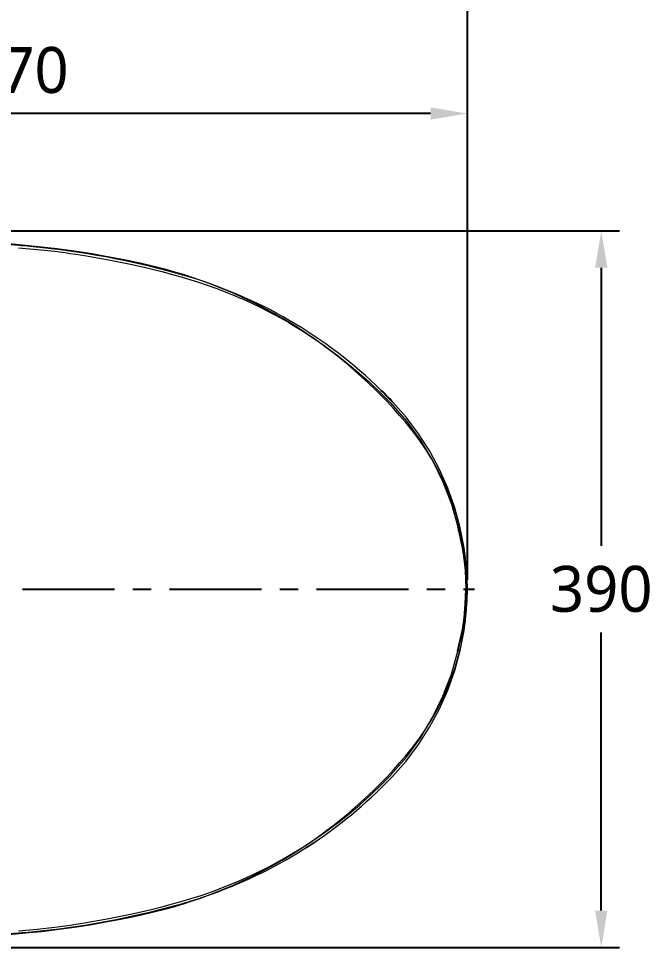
# Model space of a CAD drawing. Extents: x 2734 to 5638, y -143 to 2294.
# Drawn here: x 3383 to 3729, y 1361 to 1867 of the extents above; entities that cross this region are included whole.
import ezdxf

# ---------------------------------------------------------------- set-up
doc = ezdxf.new("R2010")
doc.units = 0
doc.header["$LTSCALE"] = 20
doc.header["$MEASUREMENT"] = 0
doc.linetypes.add('CENTER', pattern=[2, 1.25, -0.25, 0.25, -0.25])
doc.layers.get('0').update_dxf_attribs({"linetype": 'CONTINUOUS'})
doc.layers.get('DEFPOINTS').update_dxf_attribs({"linetype": 'CONTINUOUS'})
doc.layers.add('3', color=3, linetype='CONTINUOUS')
doc.layers.add('CENTER', color=2, linetype='CENTER')
doc.styles.get("Standard").update_dxf_attribs({"font": 'NanumGothic.ttf'})
doc.dimstyles.get("Standard").update_dxf_attribs({"dimtxt": 2.5, "dimasz": 2, "dimexe": 2, "dimexo": 1, "dimgap": 1.5, "dimtad": 1, "dimdec": 0, "dimlfac": 10, "dimrnd": 0.5, "dimzin": 0, "dimdsep": 46, "dimtxsty": 'Standard', "dimcen": 0, "dimclrt": 2, "dimadec": 0, "dimazin": 0, "dimtfac": 1, "dimtdec": 0, "dimtmove": 0, "dimatfit": 3, "dimfxl": 0, "dimtolj": 1, "dimtzin": 0, "dimarcsym": 0})

# ---------------------------------------------------------------- blocks, each defined once
blk = doc.blocks.new('*D10')
at = {"color": 3, "lineweight": -2, "ltscale": 10}
for p, q in [((3002.46, 1757.02), (3002.46, 1899.16)), ((3627.46, 1561.05), (3627.46, 1899.16)), ((3022.46, 1889.16), (3607.46, 1889.16))]:
    blk.add_line(p, q, dxfattribs=at)
at = {"color": 3, "ltscale": 10}
for points in [[(3022.46, 1892.49), (3022.46, 1885.83), (3002.46, 1889.16)], [(3607.46, 1892.49), (3607.46, 1885.83), (3627.46, 1889.16)]]:
    blk.add_solid(points, dxfattribs=at)
at = {"layer": 'DEFPOINTS', "color": 0, "ltscale": 10}
for p in [(3627.46, 1889.16), (3002.46, 1752.02), (3627.46, 1556.05)]:
    blk.add_point(p, dxfattribs=at)
at = {"color": 2, "ltscale": 10, "insert": (3309.96, 1912.77), "char_height": 25, "attachment_point": 5}
blk.add_mtext('\\A1;625', dxfattribs=at)
blk = doc.blocks.new('*D11')
at = {"layer": '3', "color": 3, "lineweight": -2}
for p, q in [((3157.46, 1631.05), (3157.46, 1824.95)), ((3627.46, 1561.05), (3627.46, 1824.95)), ((3607.46, 1814.95), (3177.46, 1814.95))]:
    blk.add_line(p, q, dxfattribs=at)
at = {"layer": '3', "color": 3}
for points in [[(3177.46, 1818.29), (3177.46, 1811.62), (3157.46, 1814.95)], [(3607.46, 1818.29), (3607.46, 1811.62), (3627.46, 1814.95)]]:
    blk.add_solid(points, dxfattribs=at)
at = {"layer": 'DEFPOINTS', "color": 0}
for p in [(3157.46, 1814.95), (3157.46, 1626.05), (3627.46, 1556.05)]:
    blk.add_point(p, dxfattribs=at)
at = {"layer": '3', "color": 2, "insert": (3382.46, 1838.47), "char_height": 25, "attachment_point": 5}
blk.add_mtext('\\A1;470', dxfattribs=at)
blk = doc.blocks.new('*D47')
at = {"layer": '3', "color": 3, "lineweight": -2}
for p, q in [((3127.53, 1751.05), (3710.37, 1751.05)), ((3700.37, 1731.05), (3700.37, 1579.68)), ((3700.37, 1381.05), (3700.37, 1532.42)), ((3127.53, 1361.05), (3710.37, 1361.05))]:
    blk.add_line(p, q, dxfattribs=at)
at = {"layer": '3', "color": 3}
for points in [[(3697.03, 1731.05), (3703.7, 1731.05), (3700.37, 1751.05)], [(3697.03, 1381.05), (3703.7, 1381.05), (3700.37, 1361.05)]]:
    blk.add_solid(points, dxfattribs=at)
at = {"layer": 'DEFPOINTS', "color": 0}
for p in [(3122.53, 1751.05), (3122.53, 1361.05), (3700.37, 1361.05)]:
    blk.add_point(p, dxfattribs=at)
at = {"layer": '3', "color": 2, "insert": (3700.37, 1556.05), "char_height": 25, "attachment_point": 5}
blk.add_mtext('\\A1;390', dxfattribs=at)

msp = doc.modelspace()

# ---------------------------------------------------------------- linework, layer by layer
at = {"color": 2, "linetype": 'Continuous', "lineweight": 0}
for points in [[(3383.13094, 1741.9267), (3393.26671, 1741.01603), (3402.79697, 1739.95007), (3405.66708, 1739.58901), (3408.47737, 1739.21743), (3411.22788, 1738.83643), (3414.34116, 1738.38442), (3418.98697, 1737.66882), (3432.30497, 1735.34256), (3434.97343, 1734.82707), (3437.62856, 1734.29765), (3440.39301, 1733.72891), (3443.97725, 1732.96479), (3449.7832, 1731.66269), (3454.62523, 1730.51557), (3461.03472, 1728.91075), (3466.86141, 1727.3657), (3472.11017, 1725.90296)], [(3383.13094, 1741.9267), (3393.26671, 1741.01603), (3402.79697, 1739.95007), (3405.66708, 1739.58901), (3408.47737, 1739.21743), (3411.22788, 1738.83643), (3414.34116, 1738.38442), (3418.98697, 1737.66882), (3432.30497, 1735.34256), (3434.97343, 1734.82707), (3437.62856, 1734.29765), (3440.39301, 1733.72891), (3443.97725, 1732.96479), (3449.7832, 1731.66269), (3454.62523, 1730.51557), (3461.03472, 1728.91075), (3466.86141, 1727.3657), (3472.11017, 1725.90296)], [(3472.11017, 1725.90296), (3481.08801, 1723.16231), (3490.52583, 1719.88165), (3499.18138, 1716.49826), (3500.33748, 1716.01836), (3501.49859, 1715.5296), (3502.66463, 1715.0319), (3503.83554, 1714.52516), (3505.01122, 1714.00927), (3506.19161, 1713.48414), (3510.06986, 1711.70751), (3514.95958, 1709.35312), (3520.82593, 1706.35473), (3523.01351, 1705.18667), (3525.30473, 1703.93344), (3527.6974, 1702.59161), (3530.18913, 1701.15758), (3532.77737, 1699.62764), (3535.45935, 1697.99798), (3538.23211, 1696.26464), (3548.69914, 1689.25488), (3558.07355, 1682.30226), (3566.41154, 1675.52482), (3573.77232, 1669.02666), (3580.21604, 1662.89864), (3585.80194, 1657.21938)], [(3472.11017, 1725.90296), (3481.08801, 1723.16231), (3490.52583, 1719.88165), (3499.18138, 1716.49826), (3500.33748, 1716.01836), (3501.49859, 1715.5296), (3502.66463, 1715.0319), (3503.83554, 1714.52516), (3505.01122, 1714.00927), (3506.19161, 1713.48414), (3510.06986, 1711.70751), (3514.95958, 1709.35312), (3520.82593, 1706.35473), (3523.01351, 1705.18667), (3525.30473, 1703.93344), (3527.6974, 1702.59161), (3530.18913, 1701.15758), (3532.77737, 1699.62764), (3535.45935, 1697.99798), (3538.23211, 1696.26464), (3548.69914, 1689.25488), (3558.07355, 1682.30226), (3566.41154, 1675.52482), (3573.77232, 1669.02666), (3580.21604, 1662.89864), (3585.80194, 1657.21938)], [(3585.80161, 1657.21907), (3594.28498, 1647.49304), (3601.8802, 1637.05867), (3608.52841, 1625.99682), (3614.17811, 1614.39319), (3618.78552, 1602.33769), (3622.31494, 1589.92373)], [(3585.80161, 1657.21907), (3594.28498, 1647.49304), (3601.8802, 1637.05867), (3608.52841, 1625.99682), (3614.17811, 1614.39319), (3618.78552, 1602.33769), (3622.31494, 1589.92373)], [(3586.62252, 1454.07917), (3594.07138, 1462.51174), (3600.85718, 1471.48651), (3606.9406, 1480.95149), (3612.28638, 1490.85181), (3616.86354, 1501.1301), (3620.64555, 1511.7268), (3623.6105, 1522.5805), (3625.74121, 1533.62829), (3627.02532, 1544.80616), (3627.45539, 1556.04932), (3627.02894, 1567.29262), (3625.74844, 1578.47091), (3623.62129, 1589.51939), (3620.65984, 1600.37404), (3616.88125, 1610.97196), (3612.30741, 1621.25173), (3606.96482, 1631.15377), (3600.88446, 1640.62071), (3594.10155, 1649.59767), (3586.65541, 1658.03264)], [(3586.62252, 1454.07917), (3594.07138, 1462.51174), (3600.85718, 1471.48651), (3606.9406, 1480.95149), (3612.28638, 1490.85181), (3616.86354, 1501.1301), (3620.64555, 1511.7268), (3623.6105, 1522.5805), (3625.74121, 1533.62829), (3627.02532, 1544.80616), (3627.45539, 1556.04932), (3627.02894, 1567.29262), (3625.74844, 1578.47091), (3623.62129, 1589.51939), (3620.65984, 1600.37404), (3616.88125, 1610.97196), (3612.30741, 1621.25173), (3606.96482, 1631.15377), (3600.88446, 1640.62071), (3594.10155, 1649.59767), (3586.65541, 1658.03264)], [(3623.81401, 1583.46841), (3624.62594, 1579.59947), (3625.34238, 1575.42663), (3625.94333, 1570.92935), (3626.38917, 1566.28315), (3626.68027, 1561.28043), (3626.78176, 1556.05121)], [(3623.80604, 1528.63552), (3624.91261, 1534.10991), (3625.85835, 1540.50546), (3626.52584, 1547.82009), (3626.78176, 1556.03988)], [(3622.31322, 1522.22304), (3623.08022, 1525.4908), (3623.80604, 1528.63552)], [(3585.80161, 1454.92724), (3594.28498, 1464.65327), (3601.8802, 1475.08764), (3608.52841, 1486.14949), (3614.17811, 1497.75312), (3618.78552, 1509.80862), (3622.31494, 1522.22258)], [(3585.80161, 1454.92724), (3594.28498, 1464.65327), (3601.8802, 1475.08764), (3608.52841, 1486.14949), (3614.17811, 1497.75312), (3618.78552, 1509.80862), (3622.31494, 1522.22258)], [(3472.11017, 1386.17751), (3476.92986, 1387.60348), (3482.467, 1389.37129), (3488.7021, 1391.53166), (3495.61067, 1394.14129), (3503.16238, 1397.2624), (3511.1694, 1400.89063), (3519.7186, 1405.14468), (3528.7594, 1410.09538), (3538.23211, 1415.81583), (3540.74281, 1417.4289), (3543.19591, 1419.0459), (3545.59197, 1420.66527), (3547.93156, 1422.28549), (3550.21528, 1423.90507), (3552.44373, 1425.52256), (3554.61753, 1427.13655), (3556.73731, 1428.74566), (3563.05508, 1433.75636), (3568.86636, 1438.6666), (3575.15365, 1444.33155), (3580.78954, 1449.74877), (3585.81007, 1454.8698)], [(3472.11017, 1386.17751), (3476.92986, 1387.60348), (3482.467, 1389.37129), (3488.7021, 1391.53166), (3495.61067, 1394.14129), (3503.16238, 1397.2624), (3511.1694, 1400.89063), (3519.7186, 1405.14468), (3528.7594, 1410.09538), (3538.23211, 1415.81583), (3540.74281, 1417.4289), (3543.19591, 1419.0459), (3545.59197, 1420.66527), (3547.93156, 1422.28549), (3550.21528, 1423.90507), (3552.44373, 1425.52256), (3554.61753, 1427.13655), (3556.73731, 1428.74566), (3563.05508, 1433.75636), (3568.86636, 1438.6666), (3575.15365, 1444.33155), (3580.78954, 1449.74877), (3585.81007, 1454.8698)], [(3383.13094, 1370.15377), (3393.26682, 1371.06445), (3402.79709, 1372.13041), (3405.66718, 1372.49147), (3408.47744, 1372.86305), (3411.22792, 1373.24405), (3414.34119, 1373.69605), (3418.98711, 1374.41167), (3432.30509, 1376.73793), (3434.97349, 1377.25341), (3437.62858, 1377.78282), (3440.39316, 1378.35159), (3443.97731, 1379.11569), (3449.78333, 1380.4178), (3454.62526, 1381.56491), (3461.0348, 1383.16974), (3466.86148, 1384.71479), (3472.11017, 1386.17751)], [(3383.13094, 1370.15377), (3393.26682, 1371.06445), (3402.79709, 1372.13041), (3405.66718, 1372.49147), (3408.47744, 1372.86305), (3411.22792, 1373.24405), (3414.34119, 1373.69605), (3418.98711, 1374.41167), (3432.30509, 1376.73793), (3434.97349, 1377.25341), (3437.62858, 1377.78282), (3440.39316, 1378.35159), (3443.97731, 1379.11569), (3449.78333, 1380.4178), (3454.62526, 1381.56491), (3461.0348, 1383.16974), (3466.86148, 1384.71479), (3472.11017, 1386.17751)]]:
    msp.add_lwpolyline(points, dxfattribs=at)
at = {"color": 2}
for points in [[(3623.81401, 1583.46841), (3624.62594, 1579.59947), (3625.34238, 1575.42663), (3625.94333, 1570.92935), (3626.38917, 1566.28315), (3626.68027, 1561.28043), (3626.78176, 1556.05121)], [(3623.80604, 1528.63552), (3624.91261, 1534.10991), (3625.85835, 1540.50546), (3626.52584, 1547.82009), (3626.78176, 1556.03988)], [(3622.31322, 1522.22304), (3623.08022, 1525.4908), (3623.80604, 1528.63552)]]:
    msp.add_lwpolyline(points, dxfattribs=at)
at = {"color": 2, "linetype": 'Continuous', "lineweight": 0}
for centre, radius, start, end in [((3127.13255, -1514.43785), 3267.59473, 85.50494978, 86.13136869), ((3127.13255, -1514.43785), 3267.59473, 85.50494978, 86.13136869), ((3127.13255, -1514.43785), 3267.60021, 85.50494978, 86.13135643), ((3127.13255, -1514.43785), 3267.60021, 85.50494978, 86.13135643), ((3347.49468, 1288.62445), 455.88391, 85.1397167, 85.5049498), ((3347.49468, 1288.62445), 455.88391, 85.1397167, 85.5049498), ((3347.49468, 1288.62445), 455.88939, 85.1399791, 85.5049498), ((3347.49468, 1288.62445), 455.88939, 85.1399791, 85.5049498), ((3347.49468, 1288.62445), 455.88939, 75.101429, 85.1399791), ((3347.49468, 1288.62445), 455.88939, 75.101429, 85.1399791), ((3347.49468, 1288.62445), 455.88391, 75.1015829, 85.1397167), ((3347.49468, 1288.62445), 455.88391, 75.1015829, 85.1397167), ((3347.49468, 1288.62445), 455.88391, 74.0935251, 75.1015829), ((3347.49468, 1288.62445), 455.88391, 74.0935251, 75.1015829), ((3347.49468, 1288.62445), 455.88939, 74.0935251, 75.101429), ((3347.49468, 1288.62445), 455.88939, 74.0935251, 75.101429), ((3402.8564, 1482.88994), 253.88391, 45.5628039, 74.0532244), ((3402.8564, 1482.88994), 253.88391, 45.5628039, 74.0532244), ((3402.8564, 1482.88994), 253.88939, 45.5627184, 74.0533451), ((3402.8564, 1482.88994), 253.88939, 45.5627184, 74.0533451), ((3402.8564, 1482.88994), 253.88391, 43.6185134, 45.5628039), ((3402.8564, 1629.19053), 253.88391, 313.6047596, 316.3814866), ((3402.8564, 1629.19053), 253.88391, 313.6047596, 316.3814866), ((3402.8564, 1629.19053), 253.88939, 313.6053006, 316.3814866), ((3402.8564, 1629.19053), 253.88939, 313.6053006, 316.3814866), ((3402.8564, 1629.19053), 253.88391, 287.3120971, 313.6047596), ((3402.8564, 1629.19053), 253.88391, 287.3120971, 313.6047596), ((3402.8564, 1629.19053), 253.88939, 287.3117601, 313.6053006), ((3402.8564, 1629.19053), 253.88939, 287.3117601, 313.6053006), ((3402.8564, 1629.19053), 253.88391, 285.9064749, 287.3120971), ((3402.8564, 1629.19053), 253.88391, 285.9064749, 287.3120971), ((3402.8564, 1629.19053), 253.88939, 285.9064749, 287.3117601), ((3402.8564, 1629.19053), 253.88939, 285.9064749, 287.3117601), ((3347.49468, 1823.45602), 455.88939, 275.349929, 285.5736444), ((3347.49468, 1823.45602), 455.88939, 275.349929, 285.5736444), ((3347.49468, 1823.45602), 455.88391, 275.3501489, 285.5734595), ((3347.49468, 1823.45602), 455.88391, 275.3501489, 285.5734595), ((3347.49468, 1823.45602), 455.88391, 285.5734595, 285.9064749), ((3347.49468, 1823.45602), 455.88391, 285.5734595, 285.9064749), ((3347.49468, 1823.45602), 455.88939, 285.5736444, 285.9064749), ((3347.49468, 1823.45602), 455.88939, 285.5736444, 285.9064749), ((3110.55649, 5062.67154), 3703.7476, 271.67804625, 274.22189255), ((3110.55649, 5062.67154), 3703.7476, 271.67804625, 274.22189255), ((3110.55651, 5062.67104), 3703.75258, 271.67804384, 274.22189326), ((3110.55651, 5062.67104), 3703.75258, 271.67804384, 274.22189326), ((3347.49468, 1823.45602), 455.88391, 274.4950502, 275.3501489), ((3347.49468, 1823.45602), 455.88391, 274.4950502, 275.3501489), ((3347.49468, 1823.45602), 455.88939, 274.4950502, 275.349929), ((3347.49468, 1823.45602), 455.88939, 274.4950502, 275.349929)]:
    msp.add_arc(centre, radius, start, end, dxfattribs=at)
at = {"color": 2}
for radius, start, end in [(253.88391, 74.0532244, 74.0935251), (253.88391, 74.0532244, 74.0935251), (253.88939, 74.0533451, 74.0935251), (253.88939, 74.0533451, 74.0935251), (253.88391, 43.6185134, 45.5628039), (253.88939, 43.6157679, 45.5627184), (253.88939, 43.6157679, 45.5627184)]:
    msp.add_arc((3402.8564, 1482.88994), radius, start, end, dxfattribs=at)
msp.add_open_spline([(3622.3131, 1589.92329), (3622.40034, 1589.55557), (3622.57506, 1588.81684), (3622.83975, 1587.68933), (3623.1003, 1586.57039), (3623.3517, 1585.48259), (3623.59082, 1584.44202), (3623.74094, 1583.78698), (3623.81401, 1583.46841)], degree=3, dxfattribs=at)
at = {"color": 2, "linetype": 'Continuous', "lineweight": 0}
msp.add_open_spline([(3622.3131, 1589.92329), (3622.40034, 1589.55557), (3622.57506, 1588.81684), (3622.83975, 1587.68933), (3623.1003, 1586.57039), (3623.3517, 1585.48259), (3623.59082, 1584.44202), (3623.74094, 1583.78698), (3623.81401, 1583.46841)], degree=3, dxfattribs=at)
at = {"layer": '3', "color": 7, "linetype": 'Continuous', "lineweight": 0}
for centre, radius, start, end in [((3340.98977, 1246.42432), 498.8764, 75.786554, 88.4692783), ((3395.9216, 1480.51303), 258.50055, 40.0661886, 74.8496779), ((3488.14699, 1556.04932), 139.3084, 0, 40.7057068), ((3488.14699, 1556.04932), 139.3084, 319.2942932, 0), ((3395.9216, 1631.58562), 258.50055, 285.1503221, 319.9338114), ((3340.98977, 1865.67432), 498.8764, 271.5307217, 284.213446)]:
    msp.add_arc(centre, radius, start, end, dxfattribs=at)
at = {"layer": 'CENTER', "color": 1, "linetype": 'CENTER', "ltscale": 2}
msp.add_line((2985.34899, 1556.04932), (3631.30201, 1556.04932), dxfattribs=at)

# ---------------------------------------------------------------- dimensions: what is measured, and where the dimension line sits
at = {"color": 7, "ltscale": 10}
dim = msp.add_linear_dim(base=(3627.45539, 1889.16122), p1=(3002.45539, 1752.0163), p2=(3627.45539, 1556.04932), dimstyle='Standard', override={"dimtxt": 25, "dimasz": 20, "dimexe": 10, "dimexo": 5, "dimgap": 10, "dimdec": 4, "dimlfac": 1, "dimzin": 8, "dimclrd": 3, "dimclre": 3, "dimtdec": 4, "dimarcsym": 1}, dxfattribs=at)
dim.commit()
dim.dimension.update_dxf_attribs({"geometry": '*D10', "text_midpoint": (3309.95539, 1889.16122), "dimtype": 160})
at = {"layer": '3'}
dim = msp.add_linear_dim(base=(3157.45539, 1814.95382), p1=(3627.45539, 1556.04932), p2=(3157.45539, 1626.04932), dimstyle='Standard', override={"dimtxt": 25, "dimasz": 20, "dimexe": 10, "dimexo": 5, "dimgap": 10, "dimdec": 4, "dimlfac": 1, "dimzin": 8, "dimclrd": 3, "dimclre": 3, "dimtdec": 4, "dimarcsym": 1}, dxfattribs=at)
dim.commit()
dim.dimension.update_dxf_attribs({"geometry": '*D11', "text_midpoint": (3382.45539, 1814.95382), "dimtype": 160})
dim = msp.add_linear_dim(base=(3700.36677, 1361.04932), p1=(3122.53204, 1751.04932), p2=(3122.53204, 1361.04932), angle=90, dimstyle='Standard', override={"dimtxt": 25, "dimasz": 20, "dimexe": 10, "dimexo": 5, "dimgap": 10, "dimtih": 1, "dimtoh": 1, "dimdec": 4, "dimlfac": 1, "dimzin": 8, "dimclrd": 3, "dimclre": 3, "dimtdec": 4, "dimarcsym": 1}, dxfattribs=at)
dim.commit()
dim.dimension.update_dxf_attribs({"geometry": '*D47', "text_midpoint": (3700.36677, 1556.04932)})

doc.saveas('drawing.dxf')
